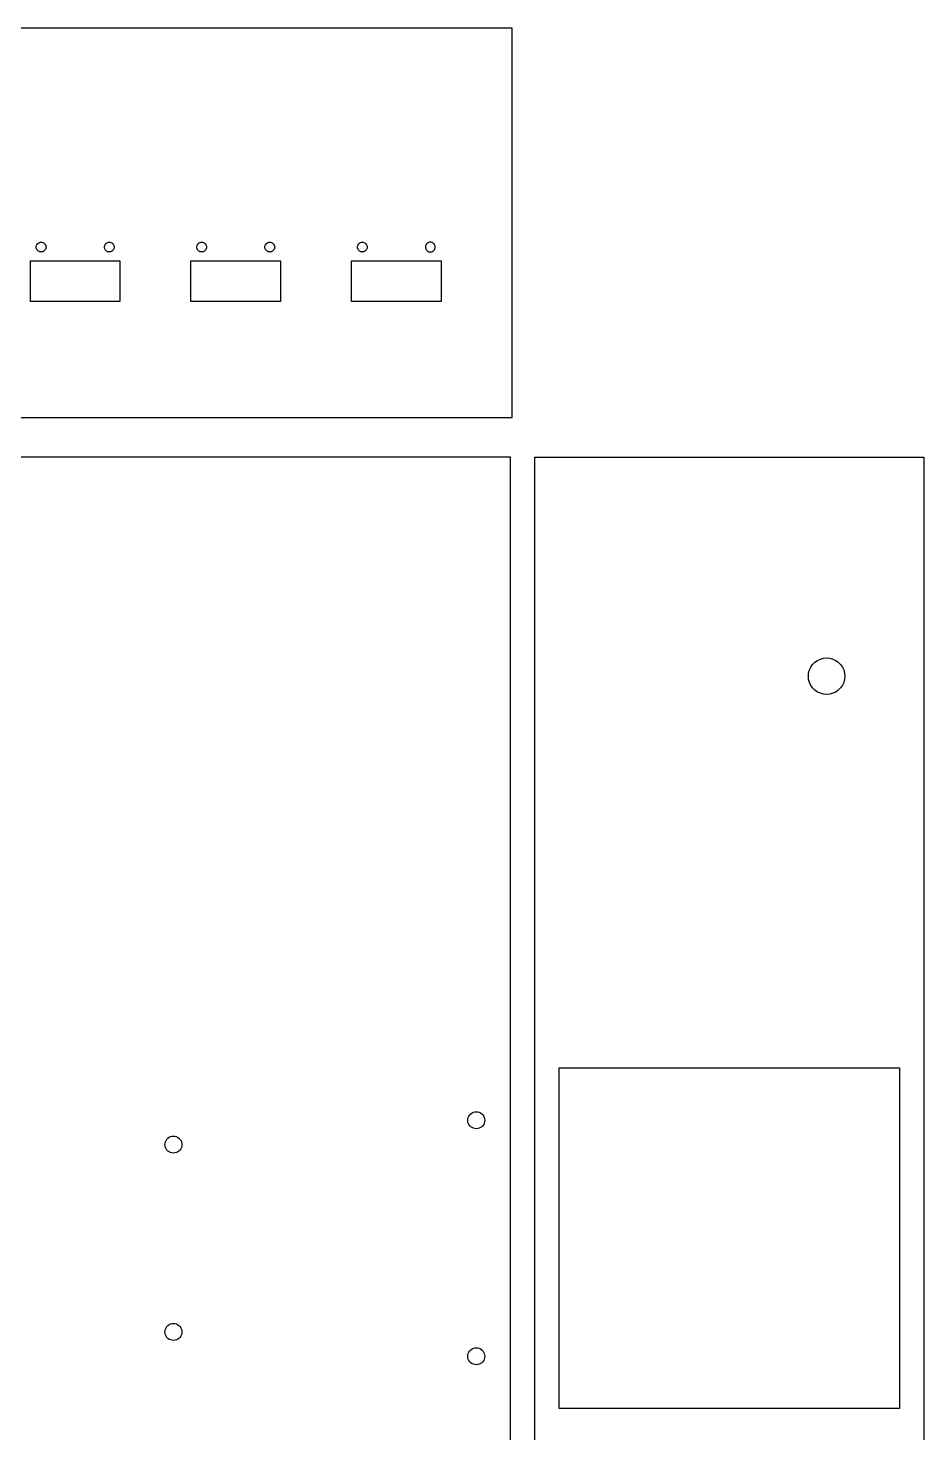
# Model space of a CAD drawing. Extents: x -706 to 40, y -76 to 424.
# Drawn here: x -144.1 to 40, y 135 to 423.7 of the extents above; entities that cross this region are included whole.
import ezdxf

# ---------------------------------------------------------------- set-up
doc = ezdxf.new("R2010")
doc.units = 0
doc.header["$MEASUREMENT"] = 0
doc.layers.add('Sketch4', color=7, linetype='Continuous')

msp = doc.modelspace()

# ---------------------------------------------------------------- linework, layer by layer
at = {"layer": 'Sketch4'}
for p, q in [((-45.57, 423.67, 2.99), (-323.24, 423.67, 2.99)), ((-44.64, 423.67, 2.99), (-45.57, 423.67, 2.99)), ((-44.64, 343.94, 2.99), (-44.64, 423.67, 2.99)), ((-142.44, 378.67, 2.99), (-142.43, 378.85, 2.99)), ((-142.43, 378.5, 2.99), (-142.44, 378.67, 2.99)), ((-142.43, 378.85, 2.99), (-142.38, 379.01, 2.99)), ((-142.38, 378.33, 2.99), (-142.43, 378.5, 2.99)), ((-142.38, 379.01, 2.99), (-142.31, 379.17, 2.99)), ((-142.31, 378.17, 2.99), (-142.38, 378.33, 2.99)), ((-142.31, 379.17, 2.99), (-142.21, 379.32, 2.99)), ((-142.21, 378.03, 2.99), (-142.31, 378.17, 2.99)), ((-142.21, 379.32, 2.99), (-142.09, 379.44, 2.99)), ((-142.09, 379.44, 2.99), (-141.94, 379.54, 2.99)), ((-141.94, 379.54, 2.99), (-141.79, 379.61, 2.99)), ((-141.79, 379.61, 2.99), (-141.62, 379.66, 2.99)), ((-141.62, 379.66, 2.99), (-141.44, 379.67, 2.99)), ((-141.44, 379.67, 2.99), (-141.27, 379.66, 2.99)), ((-141.27, 379.66, 2.99), (-141.1, 379.61, 2.99)), ((-141.1, 379.61, 2.99), (-140.94, 379.54, 2.99)), ((-140.94, 379.54, 2.99), (-140.8, 379.44, 2.99)), ((-140.8, 379.44, 2.99), (-140.68, 379.32, 2.99)), ((-140.68, 379.32, 2.99), (-140.58, 379.17, 2.99)), ((-140.58, 378.17, 2.99), (-140.68, 378.03, 2.99)), ((-140.58, 379.17, 2.99), (-140.5, 379.02, 2.99)), ((-140.5, 378.33, 2.99), (-140.58, 378.17, 2.99)), ((-140.5, 379.02, 2.99), (-140.46, 378.85, 2.99)), ((-140.46, 378.5, 2.99), (-140.5, 378.33, 2.99)), ((-140.46, 378.85, 2.99), (-140.44, 378.67, 2.99)), ((-140.44, 378.67, 2.99), (-140.46, 378.5, 2.99)), ((-128.44, 378.67, 2.99), (-128.43, 378.85, 2.99)), ((-128.43, 378.5, 2.99), (-128.44, 378.67, 2.99)), ((-128.43, 378.85, 2.99), (-128.38, 379.01, 2.99)), ((-128.38, 378.33, 2.99), (-128.43, 378.5, 2.99)), ((-128.38, 379.01, 2.99), (-128.31, 379.17, 2.99)), ((-128.31, 378.17, 2.99), (-128.38, 378.33, 2.99)), ((-128.31, 379.17, 2.99), (-128.21, 379.32, 2.99)), ((-128.21, 378.03, 2.99), (-128.31, 378.17, 2.99)), ((-128.21, 379.32, 2.99), (-128.09, 379.44, 2.99)), ((-128.09, 379.44, 2.99), (-127.94, 379.54, 2.99)), ((-127.94, 379.54, 2.99), (-127.79, 379.61, 2.99)), ((-127.79, 379.61, 2.99), (-127.62, 379.66, 2.99)), ((-127.62, 379.66, 2.99), (-127.44, 379.67, 2.99)), ((-127.44, 379.67, 2.99), (-127.27, 379.66, 2.99)), ((-127.27, 379.66, 2.99), (-127.1, 379.61, 2.99)), ((-127.1, 379.61, 2.99), (-126.94, 379.54, 2.99)), ((-126.94, 379.54, 2.99), (-126.8, 379.44, 2.99)), ((-126.8, 379.44, 2.99), (-126.68, 379.32, 2.99)), ((-126.68, 379.32, 2.99), (-126.58, 379.17, 2.99)), ((-126.58, 378.17, 2.99), (-126.68, 378.03, 2.99)), ((-126.58, 379.17, 2.99), (-126.5, 379.02, 2.99)), ((-126.5, 378.33, 2.99), (-126.58, 378.17, 2.99)), ((-126.5, 379.02, 2.99), (-126.46, 378.85, 2.99)), ((-126.46, 378.5, 2.99), (-126.5, 378.33, 2.99)), ((-126.46, 378.85, 2.99), (-126.44, 378.67, 2.99)), ((-126.44, 378.67, 2.99), (-126.46, 378.5, 2.99)), ((-109.44, 378.67, 2.99), (-109.43, 378.85, 2.99)), ((-109.43, 378.5, 2.99), (-109.44, 378.67, 2.99)), ((-109.43, 378.85, 2.99), (-109.38, 379.01, 2.99)), ((-109.38, 378.33, 2.99), (-109.43, 378.5, 2.99)), ((-109.38, 379.01, 2.99), (-109.31, 379.17, 2.99)), ((-109.31, 378.17, 2.99), (-109.38, 378.33, 2.99)), ((-109.31, 379.17, 2.99), (-109.21, 379.32, 2.99)), ((-109.21, 378.03, 2.99), (-109.31, 378.17, 2.99)), ((-109.21, 379.32, 2.99), (-109.09, 379.44, 2.99)), ((-109.09, 379.44, 2.99), (-108.94, 379.54, 2.99)), ((-108.94, 379.54, 2.99), (-108.79, 379.61, 2.99)), ((-108.79, 379.61, 2.99), (-108.62, 379.66, 2.99)), ((-108.62, 379.66, 2.99), (-108.44, 379.67, 2.99)), ((-108.44, 379.67, 2.99), (-108.27, 379.66, 2.99)), ((-108.27, 379.66, 2.99), (-108.1, 379.61, 2.99)), ((-108.1, 379.61, 2.99), (-107.94, 379.54, 2.99)), ((-107.94, 379.54, 2.99), (-107.8, 379.44, 2.99)), ((-107.8, 379.44, 2.99), (-107.68, 379.32, 2.99)), ((-107.68, 379.32, 2.99), (-107.58, 379.17, 2.99)), ((-107.58, 378.17, 2.99), (-107.68, 378.03, 2.99)), ((-107.58, 379.17, 2.99), (-107.5, 379.02, 2.99)), ((-107.5, 378.33, 2.99), (-107.58, 378.17, 2.99)), ((-107.5, 379.02, 2.99), (-107.46, 378.85, 2.99)), ((-107.46, 378.5, 2.99), (-107.5, 378.33, 2.99)), ((-107.46, 378.85, 2.99), (-107.44, 378.67, 2.99)), ((-107.44, 378.67, 2.99), (-107.46, 378.5, 2.99)), ((-95.44, 378.67, 2.99), (-95.43, 378.85, 2.99)), ((-95.43, 378.5, 2.99), (-95.44, 378.67, 2.99)), ((-95.43, 378.85, 2.99), (-95.38, 379.01, 2.99)), ((-95.38, 378.33, 2.99), (-95.43, 378.5, 2.99)), ((-95.38, 379.01, 2.99), (-95.31, 379.17, 2.99)), ((-95.31, 378.17, 2.99), (-95.38, 378.33, 2.99)), ((-95.31, 379.17, 2.99), (-95.21, 379.32, 2.99)), ((-95.21, 378.03, 2.99), (-95.31, 378.17, 2.99)), ((-95.21, 379.32, 2.99), (-95.09, 379.44, 2.99)), ((-95.09, 379.44, 2.99), (-94.94, 379.54, 2.99)), ((-94.94, 379.54, 2.99), (-94.79, 379.61, 2.99)), ((-94.79, 379.61, 2.99), (-94.62, 379.66, 2.99)), ((-94.62, 379.66, 2.99), (-94.44, 379.67, 2.99)), ((-94.44, 379.67, 2.99), (-94.27, 379.66, 2.99)), ((-94.27, 379.66, 2.99), (-94.1, 379.61, 2.99)), ((-94.1, 379.61, 2.99), (-93.94, 379.54, 2.99)), ((-93.94, 379.54, 2.99), (-93.8, 379.44, 2.99)), ((-93.8, 379.44, 2.99), (-93.68, 379.32, 2.99)), ((-93.68, 379.32, 2.99), (-93.58, 379.17, 2.99)), ((-93.58, 378.17, 2.99), (-93.68, 378.03, 2.99)), ((-93.58, 379.17, 2.99), (-93.5, 379.02, 2.99)), ((-93.5, 378.33, 2.99), (-93.58, 378.17, 2.99)), ((-93.5, 379.02, 2.99), (-93.46, 378.85, 2.99)), ((-93.46, 378.5, 2.99), (-93.5, 378.33, 2.99)), ((-93.46, 378.85, 2.99), (-93.44, 378.67, 2.99)), ((-93.44, 378.67, 2.99), (-93.46, 378.5, 2.99)), ((-76.44, 378.67, 2.99), (-76.43, 378.85, 2.99)), ((-76.43, 378.5, 2.99), (-76.44, 378.67, 2.99)), ((-76.43, 378.85, 2.99), (-76.38, 379.01, 2.99)), ((-76.38, 378.33, 2.99), (-76.43, 378.5, 2.99)), ((-76.38, 379.01, 2.99), (-76.31, 379.17, 2.99)), ((-76.31, 378.17, 2.99), (-76.38, 378.33, 2.99)), ((-76.31, 379.17, 2.99), (-76.21, 379.32, 2.99)), ((-76.21, 378.03, 2.99), (-76.31, 378.17, 2.99)), ((-76.21, 379.32, 2.99), (-76.09, 379.44, 2.99)), ((-76.09, 379.44, 2.99), (-75.94, 379.54, 2.99)), ((-75.94, 379.54, 2.99), (-75.79, 379.61, 2.99)), ((-75.79, 379.61, 2.99), (-75.62, 379.66, 2.99)), ((-75.62, 379.66, 2.99), (-75.44, 379.67, 2.99)), ((-75.44, 379.67, 2.99), (-75.27, 379.66, 2.99)), ((-75.27, 379.66, 2.99), (-75.1, 379.61, 2.99)), ((-75.1, 379.61, 2.99), (-74.94, 379.54, 2.99)), ((-74.94, 379.54, 2.99), (-74.8, 379.44, 2.99)), ((-74.8, 379.44, 2.99), (-74.68, 379.32, 2.99)), ((-74.68, 379.32, 2.99), (-74.58, 379.17, 2.99)), ((-74.58, 378.17, 2.99), (-74.68, 378.03, 2.99)), ((-74.58, 379.17, 2.99), (-74.5, 379.02, 2.99)), ((-74.5, 378.33, 2.99), (-74.58, 378.17, 2.99)), ((-74.5, 379.02, 2.99), (-74.46, 378.85, 2.99)), ((-74.46, 378.5, 2.99), (-74.5, 378.33, 2.99)), ((-74.46, 378.85, 2.99), (-74.44, 378.67, 2.99)), ((-74.44, 378.67, 2.99), (-74.46, 378.5, 2.99)), ((-62.43, 378.85, 2.99), (-62.44, 378.67, 2.99)), ((-62.44, 378.67, 2.99), (-62.43, 378.5, 2.99)), ((-62.38, 379.01, 2.99), (-62.43, 378.85, 2.99)), ((-62.43, 378.5, 2.99), (-62.38, 378.33, 2.99)), ((-62.31, 379.17, 2.99), (-62.38, 379.01, 2.99)), ((-62.38, 378.33, 2.99), (-62.31, 378.17, 2.99)), ((-62.21, 379.32, 2.99), (-62.31, 379.17, 2.99)), ((-62.31, 378.17, 2.99), (-62.21, 378.03, 2.99)), ((-62.09, 379.44, 2.99), (-62.21, 379.32, 2.99)), ((-61.94, 379.54, 2.99), (-62.09, 379.44, 2.99)), ((-61.79, 379.61, 2.99), (-61.94, 379.54, 2.99)), ((-61.62, 379.66, 2.99), (-61.79, 379.61, 2.99)), ((-61.44, 379.67, 2.99), (-61.62, 379.66, 2.99)), ((-61.27, 379.66, 2.99), (-61.44, 379.67, 2.99)), ((-61.1, 379.61, 2.99), (-61.27, 379.66, 2.99)), ((-60.94, 379.54, 2.99), (-61.1, 379.61, 2.99)), ((-60.8, 379.44, 2.99), (-60.94, 379.54, 2.99)), ((-60.68, 379.32, 2.99), (-60.8, 379.44, 2.99)), ((-60.58, 379.17, 2.99), (-60.68, 379.32, 2.99)), ((-60.68, 378.03, 2.99), (-60.58, 378.17, 2.99)), ((-60.5, 379.01, 2.99), (-60.58, 379.17, 2.99)), ((-60.58, 378.17, 2.99), (-60.5, 378.33, 2.99)), ((-60.46, 378.85, 2.99), (-60.5, 379.01, 2.99)), ((-60.5, 378.33, 2.99), (-60.46, 378.5, 2.99)), ((-60.44, 378.67, 2.99), (-60.46, 378.85, 2.99)), ((-60.46, 378.5, 2.99), (-60.44, 378.67, 2.99)), ((-143.64, 367.5, 2.99), (-143.64, 375.87, 2.99)), ((-143.64, 375.87, 2.99), (-143.58, 375.87, 2.99)), ((-143.58, 375.87, 2.99), (-125.24, 375.87, 2.99)), ((-142.09, 377.91, 2.99), (-142.21, 378.03, 2.99)), ((-141.94, 377.81, 2.99), (-142.09, 377.91, 2.99)), ((-141.79, 377.73, 2.99), (-141.94, 377.81, 2.99)), ((-141.62, 377.69, 2.99), (-141.79, 377.73, 2.99)), ((-141.44, 377.67, 2.99), (-141.62, 377.69, 2.99)), ((-141.27, 377.69, 2.99), (-141.44, 377.67, 2.99)), ((-141.1, 377.73, 2.99), (-141.27, 377.69, 2.99)), ((-140.94, 377.81, 2.99), (-141.1, 377.73, 2.99)), ((-140.8, 377.91, 2.99), (-140.94, 377.81, 2.99)), ((-140.68, 378.03, 2.99), (-140.8, 377.91, 2.99)), ((-128.09, 377.91, 2.99), (-128.21, 378.03, 2.99)), ((-127.94, 377.81, 2.99), (-128.09, 377.91, 2.99)), ((-127.79, 377.73, 2.99), (-127.94, 377.81, 2.99)), ((-127.62, 377.69, 2.99), (-127.79, 377.73, 2.99)), ((-127.44, 377.67, 2.99), (-127.62, 377.69, 2.99)), ((-127.27, 377.69, 2.99), (-127.44, 377.67, 2.99)), ((-127.1, 377.73, 2.99), (-127.27, 377.69, 2.99)), ((-126.94, 377.81, 2.99), (-127.1, 377.73, 2.99)), ((-126.8, 377.91, 2.99), (-126.94, 377.81, 2.99)), ((-126.68, 378.03, 2.99), (-126.8, 377.91, 2.99)), ((-125.24, 375.87, 2.99), (-125.24, 375.84, 2.99)), ((-125.24, 375.84, 2.99), (-125.24, 367.47, 2.99)), ((-110.64, 367.5, 2.99), (-110.64, 375.87, 2.99)), ((-110.64, 375.87, 2.99), (-110.58, 375.87, 2.99)), ((-110.58, 375.87, 2.99), (-92.24, 375.87, 2.99)), ((-109.09, 377.91, 2.99), (-109.21, 378.03, 2.99)), ((-108.94, 377.81, 2.99), (-109.09, 377.91, 2.99)), ((-108.79, 377.73, 2.99), (-108.94, 377.81, 2.99)), ((-108.62, 377.69, 2.99), (-108.79, 377.73, 2.99)), ((-108.44, 377.67, 2.99), (-108.62, 377.69, 2.99)), ((-108.27, 377.69, 2.99), (-108.44, 377.67, 2.99)), ((-108.1, 377.73, 2.99), (-108.27, 377.69, 2.99)), ((-107.94, 377.81, 2.99), (-108.1, 377.73, 2.99)), ((-107.8, 377.91, 2.99), (-107.94, 377.81, 2.99)), ((-107.68, 378.03, 2.99), (-107.8, 377.91, 2.99)), ((-95.09, 377.91, 2.99), (-95.21, 378.03, 2.99)), ((-94.94, 377.81, 2.99), (-95.09, 377.91, 2.99)), ((-94.79, 377.73, 2.99), (-94.94, 377.81, 2.99)), ((-94.62, 377.69, 2.99), (-94.79, 377.73, 2.99)), ((-94.44, 377.67, 2.99), (-94.62, 377.69, 2.99)), ((-94.27, 377.69, 2.99), (-94.44, 377.67, 2.99)), ((-94.1, 377.73, 2.99), (-94.27, 377.69, 2.99)), ((-93.94, 377.81, 2.99), (-94.1, 377.73, 2.99)), ((-93.8, 377.91, 2.99), (-93.94, 377.81, 2.99)), ((-93.68, 378.03, 2.99), (-93.8, 377.91, 2.99)), ((-92.24, 375.87, 2.99), (-92.24, 375.84, 2.99)), ((-92.24, 375.84, 2.99), (-92.24, 367.47, 2.99)), ((-77.64, 367.5, 2.99), (-77.64, 375.87, 2.99)), ((-77.64, 375.87, 2.99), (-77.58, 375.87, 2.99)), ((-77.58, 375.87, 2.99), (-59.24, 375.87, 2.99)), ((-76.09, 377.91, 2.99), (-76.21, 378.03, 2.99)), ((-75.94, 377.81, 2.99), (-76.09, 377.91, 2.99)), ((-75.79, 377.73, 2.99), (-75.94, 377.81, 2.99)), ((-75.62, 377.69, 2.99), (-75.79, 377.73, 2.99)), ((-75.44, 377.67, 2.99), (-75.62, 377.69, 2.99)), ((-75.27, 377.69, 2.99), (-75.44, 377.67, 2.99)), ((-75.1, 377.73, 2.99), (-75.27, 377.69, 2.99)), ((-74.94, 377.81, 2.99), (-75.1, 377.73, 2.99)), ((-74.8, 377.91, 2.99), (-74.94, 377.81, 2.99)), ((-74.68, 378.03, 2.99), (-74.8, 377.91, 2.99)), ((-62.21, 378.03, 2.99), (-62.09, 377.91, 2.99)), ((-62.09, 377.91, 2.99), (-61.94, 377.81, 2.99)), ((-61.94, 377.81, 2.99), (-61.79, 377.73, 2.99)), ((-61.79, 377.73, 2.99), (-61.62, 377.69, 2.99)), ((-61.62, 377.69, 2.99), (-61.44, 377.67, 2.99)), ((-61.44, 377.67, 2.99), (-61.27, 377.69, 2.99)), ((-61.27, 377.69, 2.99), (-61.1, 377.73, 2.99)), ((-61.1, 377.73, 2.99), (-60.94, 377.81, 2.99)), ((-60.94, 377.81, 2.99), (-60.8, 377.91, 2.99)), ((-60.8, 377.91, 2.99), (-60.68, 378.03, 2.99)), ((-59.24, 375.87, 2.99), (-59.24, 375.84, 2.99)), ((-59.24, 375.84, 2.99), (-59.24, 367.47, 2.99)), ((-143.64, 367.47, 2.99), (-143.64, 367.5, 2.99)), ((-125.3, 367.47, 2.99), (-143.64, 367.47, 2.99)), ((-125.24, 367.47, 2.99), (-125.3, 367.47, 2.99)), ((-110.64, 367.47, 2.99), (-110.64, 367.5, 2.99)), ((-92.3, 367.47, 2.99), (-110.64, 367.47, 2.99)), ((-92.24, 367.47, 2.99), (-92.3, 367.47, 2.99)), ((-77.64, 367.47, 2.99), (-77.64, 367.5, 2.99)), ((-59.3, 367.47, 2.99), (-77.64, 367.47, 2.99)), ((-59.24, 367.47, 2.99), (-59.3, 367.47, 2.99)), ((-322.31, 343.67, 2.99), (-44.64, 343.67, 2.99)), ((-44.64, 343.67, 2.99), (-44.64, 343.94, 2.99)), ((-45.93, 335.5, 2.99), (-323.6, 335.5, 2.99)), ((-45, 335.5, 2.99), (-45.93, 335.5, 2.99)), ((-45, 15.57, 2.99), (-45, 335.5, 2.99)), ((-40, 334.43, 2.99), (-40, 335.5, 2.99)), ((-40, 335.5, 2.99), (39.73, 335.5, 2.99)), ((39.73, 335.5, 2.99), (40, 335.5, 2.99)), ((40, 335.5, 2.99), (40, 15.57, 2.99)), ((-40, 14.5, 2.99), (-40, 334.43, 2.99)), ((16.31, 291.15, 2.99), (16.48, 291.78, 2.99)), ((16.48, 291.78, 2.99), (16.75, 292.37, 2.99)), ((16.75, 292.37, 2.99), (17.13, 292.91, 2.99)), ((17.13, 292.91, 2.99), (17.59, 293.37, 2.99)), ((17.59, 293.37, 2.99), (18.12, 293.75, 2.99)), ((18.12, 293.75, 2.99), (18.72, 294.02, 2.99)), ((18.72, 294.02, 2.99), (19.35, 294.19, 2.99)), ((19.35, 294.19, 2.99), (20, 294.25, 2.99)), ((20, 294.25, 2.99), (20.65, 294.19, 2.99)), ((20.65, 294.19, 2.99), (21.28, 294.02, 2.99)), ((21.28, 294.02, 2.99), (21.87, 293.75, 2.99)), ((21.87, 293.75, 2.99), (22.41, 293.37, 2.99)), ((22.41, 293.37, 2.99), (22.87, 292.91, 2.99)), ((22.87, 292.91, 2.99), (23.25, 292.38, 2.99)), ((23.25, 292.38, 2.99), (23.52, 291.78, 2.99)), ((23.52, 291.78, 2.99), (23.69, 291.15, 2.99)), ((16.25, 290.5, 2.99), (16.31, 291.15, 2.99)), ((16.31, 289.85, 2.99), (16.25, 290.5, 2.99)), ((16.48, 289.22, 2.99), (16.31, 289.85, 2.99)), ((16.75, 288.62, 2.99), (16.48, 289.22, 2.99)), ((23.52, 289.22, 2.99), (23.25, 288.63, 2.99)), ((23.69, 289.85, 2.99), (23.52, 289.22, 2.99)), ((23.69, 291.15, 2.99), (23.75, 290.5, 2.99)), ((23.75, 290.5, 2.99), (23.69, 289.85, 2.99)), ((17.13, 288.09, 2.99), (16.75, 288.62, 2.99)), ((17.59, 287.63, 2.99), (17.13, 288.09, 2.99)), ((18.13, 287.25, 2.99), (17.59, 287.63, 2.99)), ((18.72, 286.98, 2.99), (18.13, 287.25, 2.99)), ((19.35, 286.81, 2.99), (18.72, 286.98, 2.99)), ((20, 286.75, 2.99), (19.35, 286.81, 2.99)), ((20.65, 286.81, 2.99), (20, 286.75, 2.99)), ((21.28, 286.98, 2.99), (20.65, 286.81, 2.99)), ((21.88, 287.25, 2.99), (21.28, 286.98, 2.99)), ((22.41, 287.63, 2.99), (21.88, 287.25, 2.99)), ((22.87, 288.09, 2.99), (22.41, 287.63, 2.99)), ((23.25, 288.63, 2.99), (22.87, 288.09, 2.99)), ((-35, 209.77, 2.99), (-35, 210, 2.99)), ((-35, 210, 2.99), (34.77, 210, 2.99)), ((-35, 140, 2.99), (-35, 209.77, 2.99)), ((34.77, 210, 2.99), (35, 210, 2.99)), ((35, 210, 2.99), (35, 140.23, 2.99)), ((-53.75, 199.25, 2.99), (-53.72, 199.55, 2.99)), ((-53.72, 198.95, 2.99), (-53.75, 199.25, 2.99)), ((-53.72, 199.55, 2.99), (-53.64, 199.85, 2.99)), ((-53.64, 199.85, 2.99), (-53.52, 200.12, 2.99)), ((-53.52, 200.12, 2.99), (-53.34, 200.37, 2.99)), ((-53.34, 200.37, 2.99), (-53.13, 200.59, 2.99)), ((-53.13, 200.59, 2.99), (-52.88, 200.76, 2.99)), ((-52.88, 200.76, 2.99), (-52.6, 200.89, 2.99)), ((-52.6, 200.89, 2.99), (-52.3, 200.97, 2.99)), ((-52.3, 200.97, 2.99), (-52, 201, 2.99)), ((-52, 201, 2.99), (-51.7, 200.97, 2.99)), ((-51.7, 200.97, 2.99), (-51.4, 200.89, 2.99)), ((-51.4, 200.89, 2.99), (-51.13, 200.77, 2.99)), ((-51.13, 200.77, 2.99), (-50.88, 200.59, 2.99)), ((-50.88, 200.59, 2.99), (-50.66, 200.38, 2.99)), ((-50.66, 200.38, 2.99), (-50.49, 200.13, 2.99)), ((-50.49, 200.13, 2.99), (-50.36, 199.85, 2.99)), ((-50.36, 199.85, 2.99), (-50.28, 199.55, 2.99)), ((-50.28, 199.55, 2.99), (-50.25, 199.25, 2.99)), ((-50.25, 199.25, 2.99), (-50.28, 198.95, 2.99)), ((-53.64, 198.65, 2.99), (-53.72, 198.95, 2.99)), ((-53.51, 198.37, 2.99), (-53.64, 198.65, 2.99)), ((-53.34, 198.12, 2.99), (-53.51, 198.37, 2.99)), ((-53.12, 197.91, 2.99), (-53.34, 198.12, 2.99)), ((-52.87, 197.73, 2.99), (-53.12, 197.91, 2.99)), ((-52.6, 197.61, 2.99), (-52.87, 197.73, 2.99)), ((-52.3, 197.53, 2.99), (-52.6, 197.61, 2.99)), ((-52, 197.5, 2.99), (-52.3, 197.53, 2.99)), ((-51.7, 197.53, 2.99), (-52, 197.5, 2.99)), ((-51.4, 197.61, 2.99), (-51.7, 197.53, 2.99)), ((-51.12, 197.74, 2.99), (-51.4, 197.61, 2.99)), ((-50.87, 197.91, 2.99), (-51.12, 197.74, 2.99)), ((-50.66, 198.13, 2.99), (-50.87, 197.91, 2.99)), ((-50.48, 198.38, 2.99), (-50.66, 198.13, 2.99)), ((-50.36, 198.65, 2.99), (-50.48, 198.38, 2.99)), ((-50.28, 198.95, 2.99), (-50.36, 198.65, 2.99)), ((-116, 194.25, 2.99), (-115.97, 194.55, 2.99)), ((-115.97, 193.95, 2.99), (-116, 194.25, 2.99)), ((-115.97, 194.55, 2.99), (-115.89, 194.85, 2.99)), ((-115.89, 193.65, 2.99), (-115.97, 193.95, 2.99)), ((-115.89, 194.85, 2.99), (-115.77, 195.12, 2.99)), ((-115.76, 193.37, 2.99), (-115.89, 193.65, 2.99)), ((-115.77, 195.12, 2.99), (-115.59, 195.37, 2.99)), ((-115.59, 195.37, 2.99), (-115.38, 195.59, 2.99)), ((-115.38, 195.59, 2.99), (-115.13, 195.76, 2.99)), ((-115.13, 195.76, 2.99), (-114.85, 195.89, 2.99)), ((-114.85, 195.89, 2.99), (-114.55, 195.97, 2.99)), ((-114.55, 195.97, 2.99), (-114.25, 196, 2.99)), ((-114.25, 196, 2.99), (-113.95, 195.97, 2.99)), ((-113.95, 195.97, 2.99), (-113.65, 195.89, 2.99)), ((-113.65, 195.89, 2.99), (-113.38, 195.77, 2.99)), ((-113.38, 195.77, 2.99), (-113.13, 195.59, 2.99)), ((-113.13, 195.59, 2.99), (-112.91, 195.38, 2.99)), ((-112.91, 195.38, 2.99), (-112.74, 195.13, 2.99)), ((-112.74, 195.13, 2.99), (-112.61, 194.85, 2.99)), ((-112.61, 193.65, 2.99), (-112.73, 193.38, 2.99)), ((-112.61, 194.85, 2.99), (-112.53, 194.55, 2.99)), ((-112.53, 193.95, 2.99), (-112.61, 193.65, 2.99)), ((-112.53, 194.55, 2.99), (-112.5, 194.25, 2.99)), ((-112.5, 194.25, 2.99), (-112.53, 193.95, 2.99)), ((-115.59, 193.12, 2.99), (-115.76, 193.37, 2.99)), ((-115.37, 192.91, 2.99), (-115.59, 193.12, 2.99)), ((-115.12, 192.73, 2.99), (-115.37, 192.91, 2.99)), ((-114.85, 192.61, 2.99), (-115.12, 192.73, 2.99)), ((-114.55, 192.53, 2.99), (-114.85, 192.61, 2.99)), ((-114.25, 192.5, 2.99), (-114.55, 192.53, 2.99)), ((-113.95, 192.53, 2.99), (-114.25, 192.5, 2.99)), ((-113.65, 192.61, 2.99), (-113.95, 192.53, 2.99)), ((-113.37, 192.74, 2.99), (-113.65, 192.61, 2.99)), ((-113.12, 192.91, 2.99), (-113.37, 192.74, 2.99)), ((-112.91, 193.13, 2.99), (-113.12, 192.91, 2.99)), ((-112.73, 193.38, 2.99), (-112.91, 193.13, 2.99)), ((-116, 155.75, 2.99), (-115.97, 156.05, 2.99)), ((-115.97, 156.05, 2.99), (-115.89, 156.35, 2.99)), ((-115.89, 156.35, 2.99), (-115.77, 156.62, 2.99)), ((-115.77, 156.62, 2.99), (-115.59, 156.87, 2.99)), ((-115.59, 156.87, 2.99), (-115.38, 157.09, 2.99)), ((-115.38, 157.09, 2.99), (-115.13, 157.26, 2.99)), ((-115.13, 157.26, 2.99), (-114.85, 157.39, 2.99)), ((-114.85, 157.39, 2.99), (-114.55, 157.47, 2.99)), ((-114.55, 157.47, 2.99), (-114.25, 157.5, 2.99)), ((-114.25, 157.5, 2.99), (-113.95, 157.47, 2.99)), ((-113.95, 157.47, 2.99), (-113.65, 157.39, 2.99)), ((-113.65, 157.39, 2.99), (-113.38, 157.27, 2.99)), ((-113.38, 157.27, 2.99), (-113.13, 157.09, 2.99)), ((-113.13, 157.09, 2.99), (-112.91, 156.88, 2.99)), ((-112.91, 156.88, 2.99), (-112.74, 156.63, 2.99)), ((-112.74, 156.63, 2.99), (-112.61, 156.35, 2.99)), ((-112.61, 156.35, 2.99), (-112.53, 156.05, 2.99)), ((-112.53, 156.05, 2.99), (-112.5, 155.75, 2.99)), ((-115.97, 155.45, 2.99), (-116, 155.75, 2.99)), ((-115.89, 155.15, 2.99), (-115.97, 155.45, 2.99)), ((-115.76, 154.87, 2.99), (-115.89, 155.15, 2.99)), ((-115.59, 154.62, 2.99), (-115.76, 154.87, 2.99)), ((-115.37, 154.41, 2.99), (-115.59, 154.62, 2.99)), ((-115.12, 154.23, 2.99), (-115.37, 154.41, 2.99)), ((-114.85, 154.11, 2.99), (-115.12, 154.23, 2.99)), ((-114.55, 154.03, 2.99), (-114.85, 154.11, 2.99)), ((-114.25, 154, 2.99), (-114.55, 154.03, 2.99)), ((-113.95, 154.03, 2.99), (-114.25, 154, 2.99)), ((-113.65, 154.11, 2.99), (-113.95, 154.03, 2.99)), ((-113.37, 154.24, 2.99), (-113.65, 154.11, 2.99)), ((-113.12, 154.41, 2.99), (-113.37, 154.24, 2.99)), ((-112.91, 154.63, 2.99), (-113.12, 154.41, 2.99)), ((-112.73, 154.88, 2.99), (-112.91, 154.63, 2.99)), ((-112.61, 155.15, 2.99), (-112.73, 154.88, 2.99)), ((-112.53, 155.45, 2.99), (-112.61, 155.15, 2.99)), ((-112.5, 155.75, 2.99), (-112.53, 155.45, 2.99)), ((-53.75, 150.75, 2.99), (-53.72, 151.05, 2.99)), ((-53.72, 150.45, 2.99), (-53.75, 150.75, 2.99)), ((-53.72, 151.05, 2.99), (-53.64, 151.35, 2.99)), ((-53.64, 150.15, 2.99), (-53.72, 150.45, 2.99)), ((-53.64, 151.35, 2.99), (-53.52, 151.62, 2.99)), ((-53.51, 149.87, 2.99), (-53.64, 150.15, 2.99)), ((-53.52, 151.62, 2.99), (-53.34, 151.87, 2.99)), ((-53.34, 151.87, 2.99), (-53.13, 152.09, 2.99)), ((-53.13, 152.09, 2.99), (-52.88, 152.26, 2.99)), ((-52.88, 152.26, 2.99), (-52.6, 152.39, 2.99)), ((-52.6, 152.39, 2.99), (-52.3, 152.47, 2.99)), ((-52.3, 152.47, 2.99), (-52, 152.5, 2.99)), ((-52, 152.5, 2.99), (-51.7, 152.47, 2.99)), ((-51.7, 152.47, 2.99), (-51.4, 152.39, 2.99)), ((-51.4, 152.39, 2.99), (-51.13, 152.27, 2.99)), ((-51.13, 152.27, 2.99), (-50.88, 152.09, 2.99)), ((-50.88, 152.09, 2.99), (-50.66, 151.88, 2.99)), ((-50.66, 151.88, 2.99), (-50.49, 151.63, 2.99)), ((-50.49, 151.63, 2.99), (-50.36, 151.35, 2.99)), ((-50.36, 150.15, 2.99), (-50.48, 149.88, 2.99)), ((-50.36, 151.35, 2.99), (-50.28, 151.05, 2.99)), ((-50.28, 150.45, 2.99), (-50.36, 150.15, 2.99)), ((-50.28, 151.05, 2.99), (-50.25, 150.75, 2.99)), ((-50.25, 150.75, 2.99), (-50.28, 150.45, 2.99)), ((-53.34, 149.62, 2.99), (-53.51, 149.87, 2.99)), ((-53.12, 149.41, 2.99), (-53.34, 149.62, 2.99)), ((-52.87, 149.23, 2.99), (-53.12, 149.41, 2.99)), ((-52.6, 149.11, 2.99), (-52.87, 149.23, 2.99)), ((-52.3, 149.03, 2.99), (-52.6, 149.11, 2.99)), ((-52, 149, 2.99), (-52.3, 149.03, 2.99)), ((-51.7, 149.03, 2.99), (-52, 149, 2.99)), ((-51.4, 149.11, 2.99), (-51.7, 149.03, 2.99)), ((-51.12, 149.24, 2.99), (-51.4, 149.11, 2.99)), ((-50.87, 149.41, 2.99), (-51.12, 149.24, 2.99)), ((-50.66, 149.63, 2.99), (-50.87, 149.41, 2.99)), ((-50.48, 149.88, 2.99), (-50.66, 149.63, 2.99)), ((-34.77, 140, 2.99), (-35, 140, 2.99)), ((35, 140, 2.99), (-34.77, 140, 2.99)), ((35, 140.23, 2.99), (35, 140, 2.99))]:
    msp.add_line(p, q, dxfattribs=at)

doc.saveas('drawing.dxf')
